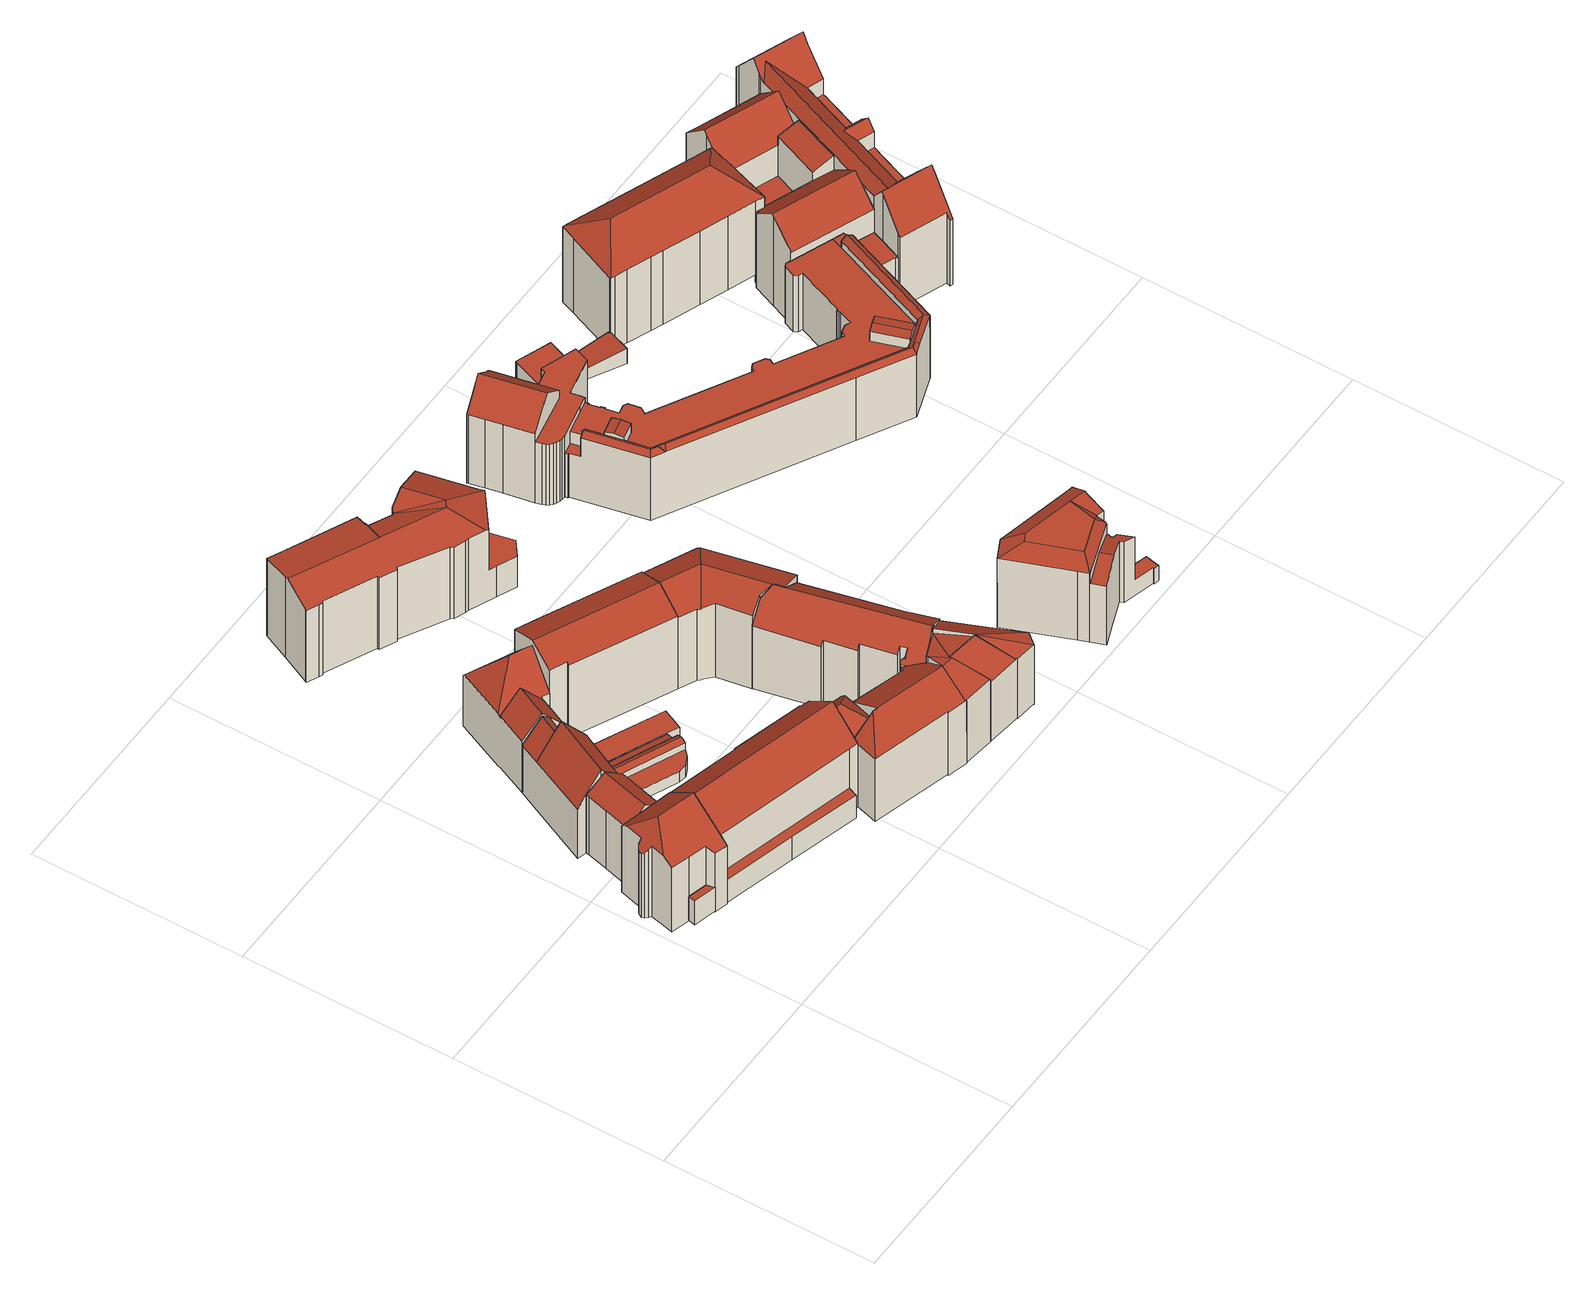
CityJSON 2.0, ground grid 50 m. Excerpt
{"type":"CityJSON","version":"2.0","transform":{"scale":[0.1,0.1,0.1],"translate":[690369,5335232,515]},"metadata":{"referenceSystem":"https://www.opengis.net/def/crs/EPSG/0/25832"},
"CityObjects":{
"building1":{"type":"Building","attributes":{"Gemeindeschluessel":"09162000","HoeheDach":"525.290","HoeheGrund":"518.310","Methode":"2000","NiedrigsteTraufeDesGebaeudes":"525.290","Geometrietyp2DReferenz":"3000","function":"51009_1610","roofType":"1000","measuredHeight":6.98},"geometry":[{"type":"MultiSurface","lod":"2","boundaries":[[[0,1,2,3]],[[4,2,1,5]],[[6,0,3,7]],[[6,5,1,0]],[[7,4,5,6]],[[3,2,4,7]]],"semantics":{"surfaces":[{"type":"WallSurface"},{"type":"RoofSurface"},{"type":"GroundSurface"}],"values":[0,1,2,0,0,0]}}]},
"building2":{"type":"Building","attributes":{"Gemeindeschluessel":"09162000","HoeheDach":"543.190","HoeheGrund":"518.130","Methode":"2000","NiedrigsteTraufeDesGebaeudes":"535.198","Geometrietyp2DReferenz":"3000","function":"31001_9998","roofType":"3200","measuredHeight":25.06,"storeysAboveGround":6},"geometry":[{"type":"MultiSurface","lod":"2","boundaries":[[[8,9,10,11,12,13]],[[14,15,16,17,18,19]],[[20,21,14,19]],[[22,23,24,25]],[[26,27,28,29,30,31,10,9]],[[21,32,33,34,27,26,9,8,15,14]],[[28,27,34,35]],[[36,12,11,37]],[[37,11,10,31]],[[17,16,38,39]],[[40,13,12,36,41,42]],[[30,29,28,35,43,44,20,19,18,17,39,45,46,22,25,47,42,41,36,37,31]],[[43,35,34,33,32,44]],[[39,38,48,45]],[[48,38,16,15,8,13,40,49,24,23,50]],[[25,24,49,47]],[[45,48,50,46]],[[44,32,21,20]],[[47,49,40,42]],[[46,50,23,22]]],"semantics":{"surfaces":[{"type":"RoofSurface"},{"type":"WallSurface"},{"type":"GroundSurface"}],"values":[0,1,1,1,1,0,1,1,1,1,1,2,1,1,0,1,1,1,1,1]}}]},
"building3":{"type":"Building","attributes":{"Gemeindeschluessel":"09162000","HoeheDach":"538.906","HoeheGrund":"518.043","Methode":"2000","NiedrigsteTraufeDesGebaeudes":"525.073","Geometrietyp2DReferenz":"3000","function":"31001_9998","roofType":"3100","measuredHeight":20.86,"storeysAboveGround":5},"geometry":[{"type":"MultiSurface","lod":"2","boundaries":[[[51,52,53,54]],[[55,56,57,58,59]],[[60,61,62,63]],[[64,65,66,67]],[[68,69,61,60]],[[70,71,72,73,74,65,64]],[[71,62,61,69,75,72]],[[70,64,67,53,52,56,55,76,68,60,63]],[[51,54,66,65,74,58,57]],[[68,76,77,78,75,69]],[[71,70,63,62]],[[57,56,52,51]],[[75,78,73,72]],[[73,78,77,59,58,74]],[[67,66,54,53]],[[55,59,77,76]]],"semantics":{"surfaces":[{"type":"WallSurface"},{"type":"RoofSurface"},{"type":"GroundSurface"}],"values":[0,0,0,0,0,0,1,2,1,0,0,0,0,1,0,0]}}]},
"building4":{"type":"Building","attributes":{"Gemeindeschluessel":"09162000","HoeheDach":"540.040","HoeheGrund":"517.870","Methode":"2000","NiedrigsteTraufeDesGebaeudes":"531.981","Geometrietyp2DReferenz":"3000","function":"31001_9998","roofType":"3100","measuredHeight":22.17,"storeysAboveGround":3},"geometry":[{"type":"MultiSurface","lod":"2","boundaries":[[[79,80,81,82]],[[83,84,85,86,87,88,89]],[[90,91,92,93]],[[94,95,86,85]],[[96,97,88,87,98,96,99]],[[100,101,95,94,102,103,104,105]],[[82,81,106,107]],[[108,109,80,79]],[[92,91,110,97,96,99,111]],[[79,82,107,112,113,90,93,114,115,116,104,103,102,94,85,84,83,117,108]],[[96,118,100,105,119,99]],[[111,99,119,105,104,116,115,114]],[[93,92,111,114]],[[83,89,120,117]],[[107,106,121,112]],[[98,87,86,95,101,100,118,96]],[[117,120,109,108]],[[113,112,121,110,91,90]],[[121,106,81,80,109,120,89,88,97,110]]],"semantics":{"surfaces":[{"type":"WallSurface"},{"type":"RoofSurface"},{"type":"GroundSurface"}],"values":[0,0,0,0,0,0,0,0,1,2,1,0,0,0,0,1,0,0,1]}}]},
"building5":{"type":"Building","attributes":{"Gemeindeschluessel":"09162000","HoeheDach":"543.095","HoeheGrund":"518.370","Methode":"1000","NiedrigsteTraufeDesGebaeudes":"522.120","Geometrietyp2DReferenz":"3000","function":"31001_9998","roofType":"3100","measuredHeight":24.73,"storeysAboveGround":6},"geometry":[{"type":"MultiSurface","lod":"2","boundaries":[[[122,123,124,125,126,127,128,129,130]],[[131,127,126,132]],[[133,134,135,136]],[[137,138,139,140,141,130,129]],[[142,143,144,145]],[[146,147,148,149,150,151]],[[152,153,123,122,154]],[[155,124,123,153]],[[156,157,148,147]],[[143,142,158,159]],[[159,135,134,160,161,131,132,144,143]],[[139,138,162,163]],[[152,156,147,146,162,138,137,164,165,166,133,136,158,142,145,167,155,153]],[[159,158,136,135]],[[166,160,134,133]],[[146,151,163,162]],[[152,154,157,156]],[[165,161,160,166]],[[165,164,128,127,131,161]],[[139,163,151,150,140]],[[167,125,124,155]],[[167,145,144,132,126,125]],[[150,149,141,140]],[[122,130,141,149,148,157,154]],[[128,164,137,129]]],"semantics":{"surfaces":[{"type":"RoofSurface"},{"type":"WallSurface"},{"type":"GroundSurface"}],"values":[0,1,1,1,1,1,1,1,1,1,0,1,2,1,1,1,1,1,1,0,1,1,1,0,1]}}]},
"building6":{"type":"Building","attributes":{"Gemeindeschluessel":"09162000","HoeheDach":"521.750","HoeheGrund":"517.930","Methode":"2000","NiedrigsteTraufeDesGebaeudes":"521.750","Geometrietyp2DReferenz":"3000","function":"31001_9998","roofType":"1000","measuredHeight":3.82},"geometry":[{"type":"MultiSurface","lod":"2","boundaries":[[[168,169,170,171,172]],[[169,173,174,170]],[[172,171,85,83]],[[117,83,85,174,173]],[[117,168,172,83]],[[117,173,169,168]],[[170,174,85,171]]],"semantics":{"surfaces":[{"type":"RoofSurface"},{"type":"WallSurface"},{"type":"GroundSurface"}],"values":[0,1,1,2,1,1,1]}}]},
"building7":{"type":"Building","attributes":{"Gemeindeschluessel":"09162000","HoeheDach":"522.128","HoeheGrund":"518.070","Methode":"1000","NiedrigsteTraufeDesGebaeudes":"521.778","Geometrietyp2DReferenz":"3000","function":"31001_9998","roofType":"2100","measuredHeight":4.06},"geometry":[{"type":"MultiSurface","lod":"2","boundaries":[[[175,169,176,177]],[[177,178,179,180,175]],[[179,181,182,180]],[[180,182,169,175]],[[178,183,181,179]],[[169,182,181,183,176]],[[177,176,183,178]]],"semantics":{"surfaces":[{"type":"WallSurface"},{"type":"GroundSurface"},{"type":"RoofSurface"}],"values":[0,1,0,0,0,2,0]}}]},
"building8":{"type":"Building","attributes":{"Gemeindeschluessel":"09162000","HoeheDach":"524.850","HoeheGrund":"518.137","Methode":"2000","NiedrigsteTraufeDesGebaeudes":"521.327","Geometrietyp2DReferenz":"3000","function":"31001_2000","roofType":"3100","measuredHeight":6.71},"geometry":[{"type":"MultiSurface","lod":"2","boundaries":[[[184,185,186,187,188]],[[189,190,191,192]],[[193,194,195,188,187,196,197]],[[193,189,192,198,199,200,201,202,194]],[[203,197,196,204,205]],[[189,193,197,203,206,190]],[[207,208,209,191,190,206,210,211,212]],[[205,204,186,185,211,210]],[[201,200,207,212,213]],[[198,209,208,199]],[[196,187,186,204]],[[202,201,213,214,215]],[[206,203,205,210]],[[188,195,215,214,184]],[[211,185,214,213,212]],[[207,200,199,208]],[[202,215,195,194]],[[214,185,184]],[[192,191,209,198]]],"semantics":{"surfaces":[{"type":"WallSurface"},{"type":"GroundSurface"},{"type":"RoofSurface"}],"values":[0,0,0,1,2,0,2,0,0,0,2,0,0,2,2,0,0,0,0]}}]},
"building9":{"type":"Building","attributes":{"Gemeindeschluessel":"09162000","HoeheDach":"540.870","HoeheGrund":"517.920","Methode":"2000","NiedrigsteTraufeDesGebaeudes":"532.491","Geometrietyp2DReferenz":"3000","function":"31001_9998","roofType":"3200","measuredHeight":22.95,"storeysAboveGround":4},"geometry":[{"type":"MultiSurface","lod":"2","boundaries":[[[216,217,218,219]],[[220,221,222,223,224,225,217,216]],[[226,227,228,229,230,231,232]],[[224,233,225]],[[103,94,220,216,219,104]],[[234,235,236,237,229,228]],[[85,221,220,94]],[[174,222,221,85]],[[219,218,238,239,232,231,240,241,242,243,104]],[[244,225,233,245,246,247,234,228,227,226,248,249,239,238]],[[250,251,252,253,246,245,233,224,223]],[[236,235,254,253,252,251,250,174,85,94,103,104,243,242,241,240,255,237]],[[230,229,237,255,240,231]],[[254,235,234,247,246,253]],[[249,248,226,232,239]],[[250,223,222,174]],[[217,225,244,238,218]]],"semantics":{"surfaces":[{"type":"RoofSurface"},{"type":"WallSurface"},{"type":"GroundSurface"}],"values":[0,0,0,1,1,1,1,1,1,0,1,2,1,1,0,1,1]}}]},
"building10":{"type":"Building","attributes":{"Gemeindeschluessel":"09162000","HoeheDach":"521.600","HoeheGrund":"518.000","Methode":"2000","NiedrigsteTraufeDesGebaeudes":"521.600","Geometrietyp2DReferenz":"3000","function":"31001_9998","roofType":"1000","measuredHeight":3.6},"geometry":[{"type":"MultiSurface","lod":"2","boundaries":[[[256,257,258,259]],[[260,261,257,256]],[[262,260,256,259]],[[262,263,261,260]],[[258,257,261,263]],[[259,258,263,262]]],"semantics":{"surfaces":[{"type":"WallSurface"},{"type":"GroundSurface"},{"type":"RoofSurface"}],"values":[0,0,1,0,2,0]}}]},
"building11":{"type":"Building","attributes":{"Gemeindeschluessel":"09162000","HoeheDach":"521.630","HoeheGrund":"517.670","Methode":"1000","NiedrigsteTraufeDesGebaeudes":"521.630","Geometrietyp2DReferenz":"3000","function":"31001_2000","roofType":"1000","measuredHeight":3.96},"geometry":[{"type":"MultiSurface","lod":"2","boundaries":[[[264,265,266,267,268,269,270,271]],[[272,273,274,275,276,277,278,279]],[[272,266,265,273]],[[270,269,277,276]],[[274,264,271,275]],[[268,267,279,278,277,269]],[[273,265,264,274]],[[279,267,266,272]],[[275,271,270,276]]],"semantics":{"surfaces":[{"type":"RoofSurface"},{"type":"GroundSurface"},{"type":"WallSurface"}],"values":[0,1,2,2,2,2,2,2,2]}}]},
"building12":{"type":"Building","attributes":{"Gemeindeschluessel":"09162000","HoeheDach":"542.480","HoeheGrund":"518.542","Methode":"2000","NiedrigsteTraufeDesGebaeudes":"536.352","Geometrietyp2DReferenz":"3000","function":"31001_9998","roofType":"3100","measuredHeight":23.94,"storeysAboveGround":4},"geometry":[{"type":"MultiSurface","lod":"2","boundaries":[[[280,281,282,283]],[[284,285,286]],[[287,288,289,290]],[[280,283,291,292,286,293,294]],[[295,288,287,296,297]],[[298,299,300,292]],[[298,291,301,302,303]],[[298,292,291]],[[304,305,297,296]],[[299,306,307]],[[302,308,309,310,303]],[[294,311,281,280]],[[309,312,313,314,310]],[[315,316,317,318]],[[319,320,316,315]],[[282,321,301,291,283]],[[298,303,310,314,306,299]],[[304,296,287,290,313,312,322,321,282,281,311,319,315,318]],[[286,285,293]],[[317,316,320,284,286,323]],[[295,297,305,323,286,292,300]],[[295,300,299,307,289,288]],[[312,309,308,322]],[[304,318,317,323,305]],[[302,301,321,322,308]],[[319,311,294,293,285,284,320]],[[313,290,289,307,306,314]]],"semantics":{"surfaces":[{"type":"WallSurface"},{"type":"RoofSurface"},{"type":"GroundSurface"}],"values":[0,1,0,1,0,0,1,0,0,0,1,0,0,0,0,0,1,2,0,1,1,1,0,0,0,0,0]}}]},
"building13":{"type":"Building","attributes":{"Gemeindeschluessel":"09162000","HoeheDach":"542.701","HoeheGrund":"517.870","Methode":"1000","NiedrigsteTraufeDesGebaeudes":"539.369","Geometrietyp2DReferenz":"3000","function":"31001_9998","roofType":"3100","measuredHeight":24.83,"storeysAboveGround":7},"geometry":[{"type":"MultiSurface","lod":"2","boundaries":[[[324,325,326,327]],[[328,329,330,331,332,333]],[[328,333,325,324]],[[329,328,324,327,235,334,335,237,336,330]],[[332,331,337,338,339,340]],[[326,325,333,332,340,341]],[[337,336,237,338]],[[336,337,331,330]],[[327,326,341,235]],[[341,340,339,338,237,335,334,235]]],"semantics":{"surfaces":[{"type":"WallSurface"},{"type":"GroundSurface"},{"type":"RoofSurface"}],"values":[0,0,0,1,2,2,0,0,0,0]}}]},
"building14":{"type":"Building","attributes":{"Gemeindeschluessel":"09162000","HoeheDach":"541.820","HoeheGrund":"517.835","Methode":"2000","NiedrigsteTraufeDesGebaeudes":"526.817","Geometrietyp2DReferenz":"3000","function":"31001_9998","roofType":"3100","measuredHeight":23.98,"storeysAboveGround":5},"geometry":[{"type":"MultiSurface","lod":"2","boundaries":[[[342,343,344,345,346,347]],[[348,349,350,351]],[[352,353,354,355,356,357]],[[358,359,360,361]],[[343,362,363,364,365,344]],[[366,342,347,367,368]],[[369,370,357,356,371,372,373,374,375]],[[365,364,376]],[[377,378,379,380]],[[381,367,347,346]],[[351,350,382,383]],[[371,384,385,372]],[[386,387,388,389]],[[383,382,363,362]],[[378,377,390,391]],[[376,364,363,382,350,349,392,393]],[[369,394,395,370]],[[396,397,398,399]],[[381,384,355,354,368,367]],[[356,355,384,371]],[[358,400,373,372,385,401,359]],[[402,392,349,348]],[[378,391,403,360,359,401,404,376,393,398,397,405,406,407,388,387,379]],[[408,407,406,409]],[[410,374,373,400]],[[401,385,384,381,404]],[[361,360,403,411]],[[411,403,391,390]],[[358,361,411,390,377,380,386,389,408,409,412,396,399,402,348,351,383,362,343,342,366,353,352,395,394,413,410,400]],[[412,405,397,396]],[[413,375,374,410]],[[409,406,405,412]],[[389,388,407,408]],[[366,368,354,353]],[[404,345,344,365,376]],[[352,357,370,395]],[[404,381,346,345]],[[394,369,375,413]],[[380,379,387,386]],[[402,399,398,393,392]]],"semantics":{"surfaces":[{"type":"WallSurface"},{"type":"RoofSurface"},{"type":"GroundSurface"}],"values":[0,0,0,0,0,0,1,0,0,1,0,0,0,0,0,1,0,0,1,0,0,0,1,0,0,1,0,0,2,0,0,0,0,0,1,0,1,0,0,0]}}]},
"building15":{"type":"Building","attributes":{"name":"Berufsfachschule","Gemeindeschluessel":"09162000","HoeheDach":"542.619","HoeheGrund":"518.470","Methode":"2000","NiedrigsteTraufeDesGebaeudes":"536.568","Geometrietyp2DReferenz":"3000","function":"31001_9998","roofType":"3100","measuredHeight":24.15,"storeysAboveGround":6},"geometry":[{"type":"MultiSurface","lod":"2","boundaries":[[[414,415,416,417]],[[418,419,420,421,422,423]],[[424,425,426,427]],[[428,429,430,431]],[[432,433,434,435]],[[436,311,437,438,439,281]],[[440,441,442,443]],[[444,445,446,447,448,449]],[[450,451,452,453]],[[426,454,433,432,455,427]],[[430,423,422,431]],[[456,449,448,447,457,419,418,423,430,429,458]],[[457,447,446,459,420,419]],[[458,429,428,460,435,434]],[[424,461,453,452,462,425]],[[443,442,451,450]],[[463,464,437,311]],[[465,466,415,414]],[[467,468,466,465]],[[417,416,441,440]],[[445,444,469,463,311,436,281,470,467,465,414,417,440,443,450,453,461,424,427,455,432,435,460,428,431,422,421,420,459,446]],[[425,462,452,451,442,441,416,415,466,468,471,439,438,437,464,456,458,434,433,454,426]],[[463,469,444,449,456,464]],[[439,471,468,467,470,281]]],"semantics":{"surfaces":[{"type":"WallSurface"},{"type":"RoofSurface"},{"type":"GroundSurface"}],"values":[0,0,0,0,0,0,0,0,0,0,0,1,0,0,0,0,0,0,0,0,2,1,0,0]}}]},
"building16":{"type":"Building","attributes":{"Gemeindeschluessel":"09162000","HoeheDach":"542.690","HoeheGrund":"517.870","Methode":"2000","NiedrigsteTraufeDesGebaeudes":"538.735","Geometrietyp2DReferenz":"3000","function":"31001_9998","roofType":"3100","measuredHeight":24.82,"storeysAboveGround":7},"geometry":[{"type":"MultiSurface","lod":"2","boundaries":[[[472,473,474,475]],[[476,477,478,479,480,481]],[[482,483,484,485]],[[486,487,488,489,332]],[[479,478,490,484,483,487,486]],[[330,489,488,491]],[[492,493,494,328]],[[485,495,477,476,481,472,475,496,497,492,328,329,330,491,498,482]],[[493,499,500,486,332,494]],[[494,332,489,330,329,328]],[[485,484,490,495]],[[483,482,498,491,488,487]],[[501,474,473,480,479,486,500,499]],[[495,490,478,477]],[[481,480,473,472]],[[497,496,475,474,501,499,493,492]]],"semantics":{"surfaces":[{"type":"WallSurface"},{"type":"RoofSurface"},{"type":"GroundSurface"}],"values":[0,0,0,1,1,0,0,2,1,0,0,0,1,0,0,0]}}]},
"building17":{"type":"Building","attributes":{"Gemeindeschluessel":"09162000","HoeheDach":"541.962","HoeheGrund":"518.690","Methode":"2000","NiedrigsteTraufeDesGebaeudes":"536.154","Geometrietyp2DReferenz":"3000","function":"31001_9998","roofType":"2100","measuredHeight":23.27,"storeysAboveGround":4},"geometry":[{"type":"MultiSurface","lod":"2","boundaries":[[[502,503,504,505]],[[506,505,504,507,508,509]],[[510,511,512,513,514,515,516,517,518]],[[519,520,515,514,521,522,523]],[[524,503,502,525,526,527]],[[528,529,527,526]],[[505,506,509,512,511,510,518,530,531,532,533,528,526,525,502]],[[507,504,503,521]],[[534,523,535]],[[534,536,520,519]],[[509,508,513,512]],[[519,523,534]],[[523,522,529,528,533]],[[537,517,516,515,520,536]],[[521,503,524,527,529,522]],[[532,535,523,533]],[[514,513,508,507,521]],[[531,530,518,517,537,536,534,535,532]]],"semantics":{"surfaces":[{"type":"WallSurface"},{"type":"GroundSurface"},{"type":"RoofSurface"}],"values":[0,0,0,0,0,0,1,2,2,0,0,2,0,2,2,0,2,0]}}]},
"building18":{"type":"Building","attributes":{"Gemeindeschluessel":"09162000","HoeheDach":"540.380","HoeheGrund":"518.526","Methode":"1000","NiedrigsteTraufeDesGebaeudes":"522.970","Geometrietyp2DReferenz":"3000","function":"31001_9998","roofType":"3100","measuredHeight":21.85,"storeysAboveGround":7},"geometry":[{"type":"MultiSurface","lod":"2","boundaries":[[[538,539,540,541,542,543,544,545]],[[543,542,546,547,548]],[[549,550,551,552,553]],[[554,540,539,555]],[[556,557,558,559]],[[560,561,562,563,564,565,547,546,554,555,566,567,568,569,570,571,572,573,556,559,574]],[[572,575,576,573]],[[577,578,579,580,581,582]],[[541,540,554]],[[583,584,568,567,585]],[[560,574,586,587,588,589]],[[571,570,590,591,592,593]],[[560,589,594,561]],[[571,593,575,572]],[[592,591,588,587]],[[546,542,541,554]],[[595,552,551,596]],[[597,598,599,600]],[[577,548,547,565,578]],[[545,544,582,581,600]],[[573,576,557,556]],[[559,558,586,574]],[[566,601,585,567]],[[562,561,594,595,596,563]],[[583,585,601,538,545]],[[564,579,578,565]],[[599,598,569,568,584]],[[587,586,558,557,576,575,593,592]],[[564,563,596,551,550,580,579]],[[566,555,539,538,601]],[[570,569,598,597,549,553,590]],[[543,548,577,582,544]],[[549,597,600,581,580,550]],[[595,594,589,588,591,590,553,552]],[[599,584,583,545,600]]],"semantics":{"surfaces":[{"type":"RoofSurface"},{"type":"WallSurface"},{"type":"GroundSurface"}],"values":[0,1,1,1,1,2,1,0,1,1,1,1,1,1,1,1,0,0,1,0,1,1,1,1,0,1,1,0,1,1,1,0,0,0,0]}}]},
"building19":{"type":"Building","attributes":{"Gemeindeschluessel":"09162000","HoeheDach":"543.692","HoeheGrund":"517.789","Methode":"2000","NiedrigsteTraufeDesGebaeudes":"530.290","Geometrietyp2DReferenz":"3000","function":"31001_2000","roofType":"3100","measuredHeight":25.9,"storeysAboveGround":8},"geometry":[{"type":"MultiSurface","lod":"2","boundaries":[[[602,603,604,605,606,607,608]],[[609,610,611,612]],[[613,614,615,616]],[[617,618,619,620,621,622,623]],[[624,625,626,627]],[[628,604,603,629]],[[630,631,632,633]],[[634,635,636,637]],[[638,636,635,639,640,641,642,632,631,643,644,645,611,610,626,625,646,647,648,649,650,615,614,651,652]],[[653,640,639,654]],[[655,651,614,613]],[[656,622,621,657]],[[629,603,602,658]],[[637,636,638,659]],[[659,638,605,604,628]],[[655,660,661,662,651]],[[663,644,643,664]],[[657,621,620,665]],[[623,649,648,617]],[[658,602,608,666]],[[667,646,625,624]],[[666,608,607,668]],[[669,645,644,663]],[[627,626,610,609]],[[670,671,661,660]],[[672,650,649,623,673]],[[674,675,670,660,655,613,616,672,673,656,657,665,676,677,678,679,667,624,627,609,612,669,663,664,630,633,680,681,653,654,634,637,659,628,629,658,666,668]],[[665,620,619,676]],[[679,647,646,667]],[[675,682,671,670]],[[638,652,683,606,605]],[[680,642,641,681]],[[664,643,631,630]],[[673,623,622,656]],[[661,671,682,684,607,606,683,662]],[[681,641,640,653]],[[616,615,650,672]],[[674,668,607,684]],[[676,619,618,677]],[[651,662,683,652]],[[654,639,635,634]],[[678,617,648,647,679]],[[677,618,617,678]],[[633,632,642,680]],[[674,684,682,675]],[[612,611,645,669]]],"semantics":{"surfaces":[{"type":"RoofSurface"},{"type":"WallSurface"},{"type":"GroundSurface"}],"values":[0,1,1,0,1,1,1,1,0,1,1,1,1,1,1,1,1,1,1,1,1,1,1,1,1,1,2,1,1,1,1,1,1,1,0,1,1,1,1,1,1,1,1,1,1,1]}}]},
"building20":{"type":"Building","attributes":{"Gemeindeschluessel":"09162000","HoeheDach":"537.701","HoeheGrund":"518.021","Methode":"2000","NiedrigsteTraufeDesGebaeudes":"530.100","Geometrietyp2DReferenz":"3000","function":"31001_9998","roofType":"1000","measuredHeight":19.68,"storeysAboveGround":4},"geometry":[{"type":"MultiSurface","lod":"2","boundaries":[[[685,686,687,688]],[[689,690,691,692]],[[693,694,695,696,697,698]],[[688,687,699,700]],[[701,702,703,704]],[[705,706,707,708,709,710]],[[711,689,712,713]],[[714,715,716,717]],[[718,719,720,721]],[[722,723,724,725]],[[707,706,726,727,728]],[[729,730,731,732]],[[717,716,733,734]],[[735,736,737,738,739]],[[740,741,697]],[[742,743,744,745]],[[746,747,748,749]],[[750,751,728,727]],[[752,740,753,754]],[[722,725,755,750,727,726,756,757,694,693,758,718,721,759,760,761,685,688,700,762,763,764,765,766,767,768,769,714,717,734,746,749,770,771,772,773,774,775,776,742,745,729,732,777,778,701,704,779,780,781]],[[782,766,765,783]],[[784,785,786,758,693,698]],[[692,691,787,788,789]],[[723,722,781,790]],[[780,791,790,781]],[[713,712,792,759,721,720]],[[719,786,785,711,713,720]],[[775,793,794,776]],[[768,795,796,769]],[[797,798,799,791,780,779,704,703]],[[800,801,740,752]],[[802,767,766,782]],[[760,803,804,761]],[[774,805,793,775]],[[749,748,806,770]],[[764,807,783,765]],[[734,733,747,746]],[[772,808,809,773]],[[700,699,810,762]],[[811,740,801,691,690,812]],[[813,814,815,816,817]],[[735,798,797,736]],[[818,819,816,815]],[[762,810,820,763]],[[821,822,737,736]],[[823,824,825,696,695]],[[769,796,715,714]],[[741,740,811]],[[826,827,828,814,813]],[[770,806,829,771]],[[708,738,737,822]],[[799,798,735,739,751,830]],[[697,741,811,698]],[[778,831,702,701]],[[732,731,832,777]],[[771,829,808,772]],[[785,784,812,690,689,711]],[[759,792,803,760]],[[763,820,807,764]],[[706,705,756,726]],[[745,744,730,729]],[[823,695,694,757]],[[789,788,833,834,835]],[[799,830,836,724,723,790,791]],[[828,818,815,814]],[[817,816,819,837,838]],[[705,710,823,757,756]],[[719,718,758,786]],[[761,804,686,685]],[[697,696,825,740]],[[708,822,837,827,753,824,709]],[[782,783,807,820,810,699,687,686,804,803,792,712,689,692,789,835,800,752,754,826,813,817,838,821,736,797,703,702,831,832,731,730,744,743,794,793,805,809,808,829,806,748,747,733,716,715,796,795,802]],[[710,709,824,823]],[[776,794,743,742]],[[824,753,740,825]],[[725,724,836,755]],[[708,707,728,751,739,738]],[[835,834,839,801,800]],[[811,812,784,698]],[[754,753,827,826]],[[838,837,822,821]],[[773,809,805,774]],[[839,834,833,840]],[[827,837,819,818,828]],[[767,802,795,768]],[[840,833,788,787]],[[777,832,831,778]],[[801,839,840,787,691]],[[750,755,836,830,751]]],"semantics":{"surfaces":[{"type":"WallSurface"},{"type":"RoofSurface"},{"type":"GroundSurface"}],"values":[0,0,0,0,0,1,0,0,0,0,0,0,0,0,0,0,0,0,0,2,0,0,0,0,0,0,1,0,0,0,0,0,0,0,0,0,0,0,0,1,0,1,1,0,0,1,0,1,0,0,1,0,1,0,0,0,0,0,0,0,0,0,0,1,1,0,0,0,0,1,1,1,1,0,1,0,1,0,1,0,0,0,1,0,0,1,0,0,0]}}]},
"building21":{"type":"Building","attributes":{"Gemeindeschluessel":"09162000","HoeheDach":"523.623","HoeheGrund":"519.236","Methode":"2000","NiedrigsteTraufeDesGebaeudes":"522.040","Geometrietyp2DReferenz":"3000","function":"31001_9998","roofType":"1000","measuredHeight":4.39},"geometry":[{"type":"MultiSurface","lod":"2","boundaries":[[[841,842,843,844]],[[845,846,847,848]],[[849,850,851,852]],[[845,841,844,846]],[[844,843,853,852,851,847,846]],[[854,853,843,842]],[[849,852,853,854]],[[841,845,848,850,849,854,842]],[[848,847,851,850]]],"semantics":{"surfaces":[{"type":"WallSurface"},{"type":"RoofSurface"},{"type":"GroundSurface"}],"values":[0,0,0,0,1,0,0,2,0]}}]},
"building22":{"type":"Building","attributes":{"Gemeindeschluessel":"09162000","HoeheDach":"545.630","HoeheGrund":"517.771","Methode":"2000","NiedrigsteTraufeDesGebaeudes":"539.384","Geometrietyp2DReferenz":"3000","function":"31001_9998","roofType":"3200","measuredHeight":27.86,"storeysAboveGround":5},"geometry":[{"type":"MultiSurface","lod":"2","boundaries":[[[855,856,857,858]],[[859,860,861,862,863,864]],[[865,866,867,868,861,860]],[[869,870,871,864,863]],[[872,873,871,870]],[[874,875,876,877]],[[878,879,880,881]],[[858,857,879,878]],[[882,883,884,885]],[[876,875,880,879,857,856,886,865,860,859,887]],[[873,884,883,887,859,864,871]],[[888,867,866,889]],[[883,882,877,876,887]],[[873,872,885,884]],[[881,880,875,874]],[[882,885,872,870,869,890,891,888,889,892,893,855,858,878,881,874,877]],[[891,890,862,861,868]],[[889,866,865,892]],[[891,868,867,888]],[[893,886,856,855]],[[892,865,886,893]],[[869,863,862,890]]],"semantics":{"surfaces":[{"type":"WallSurface"},{"type":"RoofSurface"},{"type":"GroundSurface"}],"values":[0,1,1,0,0,0,0,0,0,1,1,0,0,0,0,2,0,0,0,0,0,0]}}]},
"building23":{"type":"Building","attributes":{"Gemeindeschluessel":"09162000","HoeheDach":"542.900","HoeheGrund":"515.743","Methode":"2000","NiedrigsteTraufeDesGebaeudes":"526.870","Geometrietyp2DReferenz":"3000","function":"31001_9998","roofType":"3100","measuredHeight":27.16,"storeysAboveGround":4},"geometry":[{"type":"MultiSurface","lod":"2","boundaries":[[[894,895,896,897]],[[898,899,900,901,902]],[[903,904,905,906]],[[907,897,896,908,909]],[[910,911,912,913,914,915,916,868,917]],[[918,902,901,900,894,897,907,903,906,919,920,921,922,923,924,925,926,927]],[[928,929,930,931]],[[920,910,917,921]],[[929,912,911,930]],[[912,932,933,913]],[[924,923,916,915,934]],[[922,868,916,923]],[[920,919,935,936,931,930,911,910]],[[926,937,914,913,933,938,939,940,927]],[[900,899,895,894]],[[918,941,898,902]],[[914,937,942,934,915]],[[925,942,937,926]],[[938,933,932,943]],[[939,938,943,944]],[[921,917,868,922]],[[907,909,904,903]],[[931,936,944,928]],[[918,927,940,945,941]],[[924,934,942,925]],[[898,941,945,908,896,895,899]],[[945,940,939,944,936,935,905,904,909,908]],[[906,905,935,919]],[[928,944,943,932,912,929]]],"semantics":{"surfaces":[{"type":"WallSurface"},{"type":"RoofSurface"},{"type":"GroundSurface"}],"values":[0,0,0,0,1,2,1,0,0,0,0,0,0,0,0,0,1,0,1,0,0,0,0,0,0,1,1,0,0]}}]},
"building24":{"type":"Building","attributes":{"name":"Luisengymnasium","Gemeindeschluessel":"09162000","HoeheDach":"544.570","HoeheGrund":"515.730","Methode":"2000","NiedrigsteTraufeDesGebaeudes":"531.970","Geometrietyp2DReferenz":"3000","function":"31001_3020","roofType":"3100","measuredHeight":28.84,"storeysAboveGround":3},"geometry":[{"type":"MultiSurface","lod":"2","boundaries":[[[946,947,948,949]],[[950,951,952,953]],[[954,952,951,955]],[[956,957,958,959]],[[960,961,952,954,962,963,964]],[[965,966,967,968,969,964,963,970,971]],[[949,948,972,973]],[[974,962,975,976]],[[977,978,979,961,960,980]],[[981,958,957,950,953,982]],[[983,984,985,986]],[[987,988,989,990]],[[954,955,975,962]],[[953,952,961,982]],[[991,970,963,992]],[[993,994,971,970,991,995]],[[996,997,984,983]],[[986,985,998,999]],[[988,987,1000,1001]],[[992,963,962,974]],[[918,902,1002,1003,1004]],[[902,999,998,1005,1002]],[[969,968,926,927,1006]],[[997,996,990,989]],[[969,1006,1004,1003,960,964]],[[973,972,976,975,955,951,950,957,956]],[[1007,1008,1009,1010]],[[1000,1011,978,977,1001]],[[976,972,948,947,995,991,992,974]],[[1012,1013,967,966,1014]],[[994,993,946,949,973,956,959,1011,1000,987,990,996,983,986,999,902,918,927,926,1013,1012,1007,1010]],[[993,995,947,946]],[[994,1010,1009,965,971]],[[980,960,1003,1002,1005]],[[918,1004,1006,927]],[[1012,1014,1008,1007]],[[1011,959,958,981,979,978]],[[977,980,1005,998,985,984,997,989,988,1001]],[[965,1009,1008,1014,966]],[[982,961,979,981]],[[926,968,967,1013]]],"semantics":{"surfaces":[{"type":"WallSurface"},{"type":"RoofSurface"},{"type":"GroundSurface"}],"values":[0,0,1,0,1,1,0,0,1,1,0,0,1,0,0,0,0,0,0,0,0,0,0,0,1,0,0,0,1,0,2,0,0,1,0,0,0,1,1,0,0]}}]}
},
"vertices":[
[48,299,33],[48,299,103],[92,287,103],[92,287,33],[97,268,103],[44,282,103],[44,282,33],[97,268,33],
[58,378,282],[151,355,282],[167,422,226],[59,448,226],[40,453,226],[36,438,239],[5,311,219],[10,333,237],[18,367,237],[18,367,31],[10,333,31],[5,311,31],[48,299,31],[48,299,218],[8,390,31],[8,390,218],[12,394,222],[12,394,31],[132,276,216],[128,260,202],[128,260,31],[132,276,31],[151,355,31],[167,422,31],[92,287,217],[92,286,216],[97,268,203],[97,268,31],[40,453,31],[59,448,31],[12,370,230],[12,370,31],[25,397,238],[36,438,31],[25,397,31],[92,286,31],[92,287,31],[7,376,31],[5,382,31],[17,397,31],[7,376,222],[17,397,227],[5,382,218],
[90,569,201],[90,569,30],[89,563,30],[89,563,201],[144,550,30],[123,557,30],[123,557,230],[133,554,239],[144,550,230],[194,536,30],[194,536,102],[182,485,101],[182,485,30],[59,448,30],[59,448,201],[76,513,201],[76,513,30],[181,540,30],[181,540,108],[167,422,30],[167,422,101],[148,427,109],[148,427,200],[103,438,239],[178,540,109],[162,545,30],[162,545,214],[178,540,200],
[201,584,29],[201,584,177],[181,540,175],[181,540,29],[194,693,29],[194,694,29],[214,737,29],[214,737,213],[194,694,212],[194,694,246],[194,693,246],[123,557,29],[123,557,249],[90,569,203],[90,569,29],[208,740,29],[208,740,220],[176,700,230],[191,695,250],[191,695,216],[133,715,171],[198,744,230],[205,741,222],[205,741,29],[198,744,29],[156,764,29],[156,764,170],[162,544,200],[162,544,29],[244,670,29],[244,670,175],[125,557,250],[69,576,174],[144,550,29],[125,557,29],[69,576,29],[133,715,29],[153,759,29],[241,672,29],[197,744,230],[153,759,170],[241,672,179],[144,550,224],
[507,257,281],[518,297,247],[526,326,223],[506,332,223],[507,336,220],[341,381,220],[340,378,222],[167,422,224],[150,353,281],[341,381,71],[507,336,71],[420,368,34],[420,368,71],[472,352,71],[472,352,34],[167,422,34],[128,260,34],[128,260,101],[132,278,107],[132,278,220],[488,349,34],[488,349,71],[508,342,71],[508,342,34],[458,170,34],[463,190,34],[463,190,220],[463,189,220],[463,189,107],[458,170,101],[502,241,34],[518,297,34],[502,241,268],[526,326,34],[485,184,34],[485,184,221],[482,358,34],[482,358,71],[401,373,71],[343,388,71],[294,216,34],[294,216,101],[340,378,34],[343,388,34],[401,373,34],[506,332,34],
[241,672,68],[260,715,68],[243,723,68],[214,737,68],[194,693,68],[260,715,29],[243,723,29],
[260,715,31],[243,723,71],[243,723,31],[268,775,31],[284,767,31],[263,721,31],[284,767,68],[263,721,68],[268,775,71],
[256,626,73],[256,626,74],[256,626,92],[406,559,92],[406,559,73],[395,533,31],[395,533,73],[385,523,69],[385,523,31],[399,542,31],[411,572,31],[411,572,69],[401,547,99],[399,542,96],[367,515,31],[349,517,31],[201,583,31],[244,670,31],[419,593,31],[396,535,92],[250,614,99],[244,602,92],[396,535,74],[201,583,64],[349,517,63],[367,515,65],[244,602,74],[250,614,78],[222,627,78],[244,670,63],[272,658,63],[419,593,63],
[198,744,237],[230,818,237],[188,838,181],[156,764,181],[208,740,224],[214,737,215],[243,723,177],[268,775,175],[277,796,175],[276,797,176],[274,872,259],[305,858,259],[322,849,259],[351,910,177],[331,919,177],[242,961,177],[240,957,183],[277,796,176],[295,790,179],[295,790,29],[322,849,29],[351,910,29],[188,838,176],[190,844,183],[242,961,29],[240,957,29],[190,844,29],[188,838,29],[230,818,176],[277,797,177],[278,798,179],[279,798,179],[251,864,238],[250,864,237],[268,775,29],[277,796,29],[277,797,29],[278,798,29],[279,798,29],[331,919,29],
[295,790,30],[295,790,66],[284,767,66],[284,767,30],[278,798,30],[278,798,66],[268,775,30],[268,775,66],
[244,670,66],[419,593,66],[445,580,66],[467,628,66],[315,698,66],[263,721,66],[260,715,66],[241,672,66],[445,580,27],[419,593,27],[244,670,27],[241,672,27],[260,715,27],[263,721,27],[315,698,27],[467,628,27],
[709,228,214],[709,228,35],[697,215,35],[697,215,223],[746,130,266],[729,176,258],[717,134,266],[470,132,35],[470,132,219],[485,184,218],[485,184,35],[572,252,222],[552,181,266],[729,176,240],[728,180,238],[471,132,220],[654,81,35],[654,81,220],[552,181,222],[493,197,222],[541,184,266],[570,252,225],[575,274,226],[514,243,275],[653,79,35],[653,79,219],[489,198,222],[489,198,218],[577,282,217],[518,297,219],[504,246,275],[728,180,35],[518,297,35],[502,241,35],[502,241,269],[700,67,35],[700,67,220],[700,66,219],[700,66,35],[773,58,35],[773,58,220],[570,252,35],[577,282,35],[698,67,220],
[329,767,29],[329,767,244],[332,773,247],[332,773,29],[557,658,29],[588,721,29],[618,783,29],[618,783,244],[588,721,277],[557,658,244],[321,847,29],[329,863,29],[387,893,29],[387,893,244],[351,910,244],[329,863,268],[321,847,277],[295,790,247],
[483,1287,28],[471,1276,28],[471,1276,252],[473,1278,251],[474,1279,251],[483,1287,254],[232,1420,28],[232,1420,255],[258,1408,255],[258,1408,28],[635,1179,28],[629,1179,28],[629,1179,239],[631,1179,238],[631,1179,118],[635,1179,118],[506,1122,28],[506,1122,240],[499,1123,239],[499,1123,28],[412,1305,28],[412,1305,260],[414,1304,260],[414,1304,252],[602,1310,28],[528,1296,268],[602,1310,238],[634,1160,118],[638,1166,118],[634,1166,118],[550,1102,118],[567,1095,118],[612,1075,118],[647,1101,118],[392,1257,268],[363,1198,28],[363,1198,242],[360,1194,240],[360,1194,28],[548,1202,268],[423,1331,255],[423,1331,28],[634,1166,238],[550,1102,238],[322,1212,28],[322,1212,240],[322,1217,242],[322,1217,28],[467,1140,28],[467,1140,239],[203,1357,267],[200,1350,268],[634,1160,28],[638,1166,28],[169,1285,28],[169,1285,240],[171,1288,241],[171,1288,28],[567,1095,28],[544,1105,240],[203,1357,28],[473,1133,238],[532,1190,268],[195,1273,240],[203,1269,240],[206,1272,241],[206,1272,28],[203,1269,28],[612,1075,28],[473,1133,28],[195,1273,28],[647,1101,28],
[738,231,35],[738,231,242],[733,246,241],[733,246,35],[782,510,221],[829,297,226],[829,297,35],[782,510,35],[780,521,35],[780,521,221],[666,389,35],[666,389,216],[635,532,219],[635,532,35],[713,529,35],[713,529,272],[717,507,273],[717,507,35],[639,534,35],[639,534,223],[678,542,255],[678,542,35],[717,206,35],[728,180,224],[717,206,221],[709,228,219],[720,242,35],[720,242,230],[702,322,231],[702,322,35],[798,208,35],[851,230,35],[857,233,35],[857,233,216],[851,230,221],[798,208,268],[692,318,35],[692,318,223],[676,391,224],[676,391,35],[637,533,221],[637,533,35],[788,204,276],[842,267,221],[708,531,276],[842,267,35],[708,531,35],[672,390,35],[672,390,221],[787,204,35],[787,204,275],[724,227,35],[724,227,230],[715,233,35],[715,233,224],[788,204,35],[712,230,35],[712,230,221],
[639,534,29],[639,534,244],[625,613,246],[625,613,29],[707,531,29],[713,529,29],[713,529,274],[707,531,277],[678,542,264],[678,542,29],[781,521,29],[781,521,242],[780,521,242],[780,521,29],[674,680,277],[737,721,242],[735,728,239],[618,783,239],[717,507,274],[735,728,29],[597,639,29],[597,639,239],[557,658,239],[717,507,29],[607,630,29],[603,633,29],[737,721,29],[603,633,237],[606,635,239],[607,630,239],
[926,67,37],[926,67,212],[904,39,212],[904,39,37],[904,40,37],[904,40,212],[855,46,212],[855,46,37],[775,57,37],[852,48,37],[855,47,37],[855,47,213],[852,48,213],[852,48,212],[775,57,212],[773,57,212],[773,57,37],[820,125,264],[820,125,268],[820,125,270],[787,204,270],[787,204,256],[906,114,212],[906,114,37],[857,233,37],[857,233,212],[798,208,37],[798,208,261],[750,118,37],[744,135,37],[728,180,37],[787,204,37],[744,135,264],[728,180,256],[744,135,268],[750,118,256],
[1273,161,254],[1280,195,238],[1270,197,238],[1270,197,237],[1085,238,237],[1084,238,238],[1114,197,254],[1235,170,254],[1085,238,35],[1038,215,35],[1038,215,238],[1236,84,237],[1106,38,237],[1106,38,208],[1171,61,226],[1236,84,208],[1270,197,35],[1280,195,35],[1318,15,35],[1318,15,80],[1306,17,80],[1306,17,35],[1232,40,35],[1228,49,35],[1172,28,35],[1118,7,35],[1105,40,35],[1096,63,35],[1271,154,35],[1261,108,35],[1242,113,35],[1237,90,35],[1232,69,35],[1305,54,35],[1308,53,35],[1325,49,35],[1306,20,35],[1308,53,80],[1325,49,80],[1039,213,238],[1096,63,238],[1105,40,238],[1105,39,238],[1137,73,254],[1094,186,254],[1244,112,238],[1242,113,239],[1261,108,238],[1306,20,80],[1260,33,80],[1260,33,207],[1232,40,213],[1232,69,210],[1247,66,207],[1247,66,80],[1305,54,80],[1228,49,213],[1183,32,226],[1118,7,208],[1236,88,240],[1237,90,240],[1241,110,239],[1220,102,254],[1271,154,252],
[791,1307,231],[799,1273,231],[807,1236,231],[821,1168,231],[883,1181,287],[852,1324,287],[790,1311,231],[975,1151,28],[975,1151,208],[974,1151,208],[974,1151,28],[939,1244,28],[939,1244,208],[957,1248,208],[957,1248,28],[1073,1237,153],[1074,1241,153],[1101,1313,153],[1102,1315,153],[1022,1346,153],[1021,1343,153],[992,1266,153],[973,1162,28],[973,1162,208],[974,1155,208],[974,1155,28],[807,1236,28],[799,1273,28],[864,1128,28],[864,1128,208],[857,1128,208],[857,1128,28],[827,1147,28],[827,1147,208],[825,1154,208],[825,1154,28],[821,1168,208],[831,1141,208],[837,1136,208],[843,1132,208],[850,1129,208],[865,1128,208],[865,1127,208],[946,1145,208],[968,1182,208],[1060,1202,208],[1073,1237,208],[992,1266,208],[988,1255,208],[934,1243,208],[945,1193,208],[837,1136,28],[831,1141,28],[934,1243,28],[1021,1343,28],[1022,1346,28],[791,1307,28],[821,1168,28],[914,1337,28],[914,1337,231],[934,1243,231],[865,1127,28],[865,1128,28],[1102,1315,28],[790,1311,28],[968,1182,28],[852,1324,28],[946,1145,28],[913,1339,28],[913,1339,231],[988,1255,28],[992,1266,28],[907,1335,28],[907,1338,28],[1101,1313,28],[1074,1241,28],[1073,1237,28],[1060,1202,28],[850,1129,28],[843,1132,28],[907,1338,237],[945,1193,231],[907,1335,237],
[973,1143,30],[973,1143,195],[979,1117,195],[979,1117,30],[899,1101,195],[899,1101,215],[907,1061,215],[907,1061,195],[905,950,30],[1307,726,30],[1307,726,215],[936,933,215],[935,933,215],[905,950,215],[981,1118,195],[981,1118,30],[1515,1016,30],[1515,1016,195],[1514,1015,195],[1514,1015,30],[1525,693,215],[1527,693,214],[1528,694,215],[1516,701,225],[1444,676,225],[1456,670,215],[899,1101,160],[892,1133,195],[892,1133,160],[1234,925,30],[1234,925,195],[1243,928,195],[1243,928,30],[866,1120,30],[866,1120,160],[865,1127,160],[865,1127,30],[1672,864,30],[1672,864,151],[1667,866,151],[1667,866,30],[1527,693,30],[1577,819,30],[1577,819,215],[1488,981,30],[1488,981,195],[1484,990,195],[1484,990,30],[1267,915,195],[1267,915,30],[1624,941,195],[1599,951,195],[1599,951,215],[1611,946,225],[1624,941,215],[928,964,215],[932,948,225],[1456,866,30],[1456,866,195],[1499,977,195],[1499,977,30],[1270,905,30],[1270,905,195],[1264,894,195],[1264,894,30],[1605,893,30],[1605,893,215],[928,964,195],[1432,684,215],[1432,684,195],[1668,868,30],[1525,693,30],[1426,659,30],[868,1120,30],[946,1145,30],[974,1151,30],[976,1143,30],[983,1109,30],[981,1109,30],[987,1078,30],[1008,1082,30],[1017,1077,30],[1022,1050,30],[1013,1034,30],[1228,915,30],[1404,816,30],[1411,827,30],[1429,831,30],[1441,826,30],[1453,858,30],[1451,859,30],[1454,867,30],[1494,1016,30],[1503,1020,30],[1570,993,30],[1702,941,30],[1691,912,30],[1017,1077,195],[1008,1082,195],[874,1095,215],[874,1095,160],[868,1120,160],[907,1061,223],[947,1070,223],[947,1070,195],[1691,912,151],[1702,941,151],[946,1145,195],[1451,859,195],[1454,867,195],[1013,1034,195],[1228,915,195],[1609,978,195],[1634,968,195],[1634,968,151],[916,1020,195],[916,1020,215],[1022,1050,195],[974,1151,195],[976,1143,195],[1453,858,195],[1404,816,195],[987,1078,195],[1429,831,195],[1441,826,195],[983,1109,195],[917,957,225],[886,1098,225],[1420,767,195],[1420,767,224],[1440,774,227],[1460,781,224],[1460,781,195],[1467,695,227],[1487,702,224],[981,1109,195],[1505,708,195],[1505,708,215],[1426,659,215],[1429,671,225],[944,941,225],[1446,688,195],[1446,688,215],[1446,688,224],[1411,827,195],[1605,893,151],[1503,1020,195],[1494,1016,195],[951,1050,226],[955,1029,223],[955,1029,195],[1668,868,151],[1487,702,215],[1487,702,195],[916,1020,223],[912,1041,226],
[1222,1213,42],[1241,1264,42],[1241,1264,86],[1222,1213,86],[1124,1267,42],[1124,1267,71],[1135,1305,70],[1135,1305,42],[1239,1269,42],[1137,1309,42],[1137,1309,70],[1239,1269,86],[1237,1266,86],[1237,1266,42],
[1507,1161,28],[1507,1161,245],[1444,1185,245],[1444,1185,28],[1329,1322,306],[1556,1234,306],[1635,1285,254],[1595,1300,254],[1328,1406,252],[1302,1416,252],[1591,1128,245],[1632,1248,246],[1629,1250,249],[1640,1283,249],[1328,1406,28],[1300,1417,28],[1300,1417,250],[1288,1384,28],[1288,1384,249],[1278,1250,28],[1278,1250,245],[1251,1260,245],[1251,1260,28],[1359,1218,28],[1359,1218,245],[1333,1228,245],[1333,1228,28],[1241,1264,28],[1241,1264,244],[1242,1267,244],[1242,1267,28],[1570,1137,245],[1243,1264,245],[1629,1250,28],[1632,1248,28],[1595,1300,28],[1640,1283,28],[1591,1128,28],[1570,1137,28],
[1515,1016,7],[1515,1016,221],[1537,1071,272],[1537,1071,7],[1702,941,219],[1514,1015,219],[1514,1015,7],[1570,993,7],[1702,941,7],[1565,1125,7],[1565,1125,226],[1570,1137,215],[1570,1137,7],[1559,1127,7],[1538,1075,276],[1559,1127,226],[1632,1248,213],[1631,1244,209],[1748,1199,209],[1795,1180,209],[1819,1243,279],[1650,1309,279],[1648,1304,273],[1629,1250,214],[1724,996,7],[1591,1128,7],[1632,1248,7],[1629,1250,7],[1640,1283,7],[1648,1304,7],[1672,1367,7],[1699,1356,7],[1841,1300,7],[1732,1016,7],[1705,1088,119],[1748,1199,119],[1631,1244,119],[1592,1132,119],[1748,1199,237],[1795,1180,253],[1672,1367,215],[1591,1128,215],[1592,1132,212],[1841,1300,216],[1752,1069,253],[1752,1069,212],[1732,1016,262],[1724,996,270],[1699,1356,215],[1705,1088,237],[1705,1088,212],[1726,1001,276],
[1934,1196,7],[1934,1196,170],[1904,1120,170],[1904,1120,7],[1878,1055,170],[1878,1055,216],[1840,1070,216],[1840,1070,170],[1830,1096,238],[1886,1075,238],[1876,1049,7],[1876,1049,170],[1866,1025,170],[1866,1025,7],[1715,916,284],[1790,943,217],[1856,1109,216],[1904,1232,216],[1868,1307,284],[1964,1280,296],[1851,1324,296],[1844,1307,274],[1841,1300,265],[1838,1292,255],[1942,1218,216],[1957,1265,275],[1894,1095,170],[1894,1095,7],[1856,1109,170],[1894,1094,216],[1894,1094,170],[1806,872,296],[1827,924,223],[1828,928,216],[1712,908,296],[1828,928,170],[1790,943,170],[1670,858,7],[1670,858,214],[1672,864,222],[1672,864,7],[1780,805,7],[1780,805,200],[1773,807,200],[1773,807,7],[1942,1218,170],[1904,1232,170],[1939,1209,7],[1957,1265,7],[1939,1209,170],[1777,817,7],[1777,817,214],[1691,912,291],[1691,912,7],[1802,861,7],[1802,861,281],[1702,941,259],[1703,942,257],[1724,996,257],[1692,916,296],[1732,1016,257],[1873,1380,7],[1873,1380,216],[1989,1335,216],[1989,1335,7],[1827,924,7],[1869,1370,7],[1844,1307,7],[1869,1370,230]
]}
